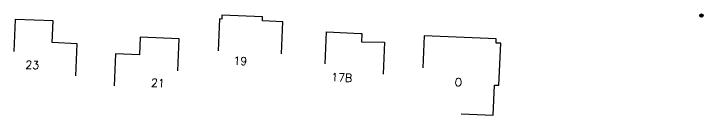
# Model space of a CAD drawing. Header units: millimetres. Extents: x 145512 to 146000, y 142000 to 142988.
# Drawn here: x 145888.3 to 145996, y 142763.8 to 142779.6 of the extents above; entities that cross this region are included whole.
import ezdxf
from ezdxf.enums import TextEntityAlignment as Align

# ---------------------------------------------------------------- set-up
doc = ezdxf.new("R2010")
doc.units = ezdxf.units.MM
doc.layers.get('0').update_dxf_attribs({"linetype": 'CONTINUOUS'})
for name, color, linetype in [('W0101', 7, 'CONTINUOUS'), ('W0856', 7, 'CONTINUOUS'), ('W0991', 7, 'CONTINUOUS')]:
    doc.layers.add(name, color=color, linetype=linetype)
doc.styles.get("Standard").update_dxf_attribs({"font": 'romans.shx', "width": 0.85})

# ---------------------------------------------------------------- blocks, each defined once
blk = doc.blocks.new('T856')
for p, q in [((-0.125, 0), (0.125, 0)), ((0, 0.125), (0, -0.125))]:
    blk.add_line(p, q)
blk.add_ellipse((0, 0), major_axis=(-0.177, 0.177), ratio=1, start_param=3.9269908, end_param=10.2101761)

msp = doc.modelspace()

# ---------------------------------------------------------------- linework, layer by layer
at = {"layer": 'W0101'}
for points in [[(145897.98, 142769.94), (145898.19, 142774.94), (145894.32, 142775.1), (145894.44, 142778.49), (145888.5, 142778.73), (145888.3, 142773.73)], [(145930.12, 142773.38), (145930.33, 142778.37), (145927.14, 142778.51), (145927.17, 142779.11), (145920.81, 142779.38), (145920.79, 142778.78), (145920.44, 142778.79), (145920.22, 142773.8)], [(145936.95, 142771.79), (145937.16, 142776.78), (145942.51, 142776.55), (145942.66, 142776.55), (145942.64, 142775.24), (145946.21, 142775.17), (145946, 142770.18)], [(145913.95, 142770.69), (145914.16, 142775.69), (145908.07, 142775.94), (145907.96, 142773.22), (145904.2, 142773.38), (145903.99, 142768.38)], [(145958.21, 142764.01), (145963.21, 142763.79), (145963.41, 142768.48), (145964.09, 142768.48), (145964.38, 142775), (145963.64, 142775.03), (145963.67, 142775.72), (145952.41, 142776.17), (145952.21, 142771.17)]]:
    msp.add_lwpolyline(points, dxfattribs=at)

# ---------------------------------------------------------------- block references
at = {"layer": 'W0856'}
msp.add_blockref('T856', (145995.73, 142779.32), dxfattribs=at)

# ---------------------------------------------------------------- texts
at = {"layer": 'W0991'}
for s, rotation, p in [('23', 357.7314, (145891.19, 142771.62)), ('19', 357.5107, (145923.69, 142772.25)), ('17B', 357.5671, (145939.54, 142769.67)), ('21', 357.5985, (145910.82, 142768.82)), ('O', 357.7413, (145957.76, 142768.95))]:
    msp.add_text(s, height=1.25, rotation=rotation, dxfattribs=at).set_placement(p, align=Align.MIDDLE_CENTER)

doc.saveas('drawing.dxf')
